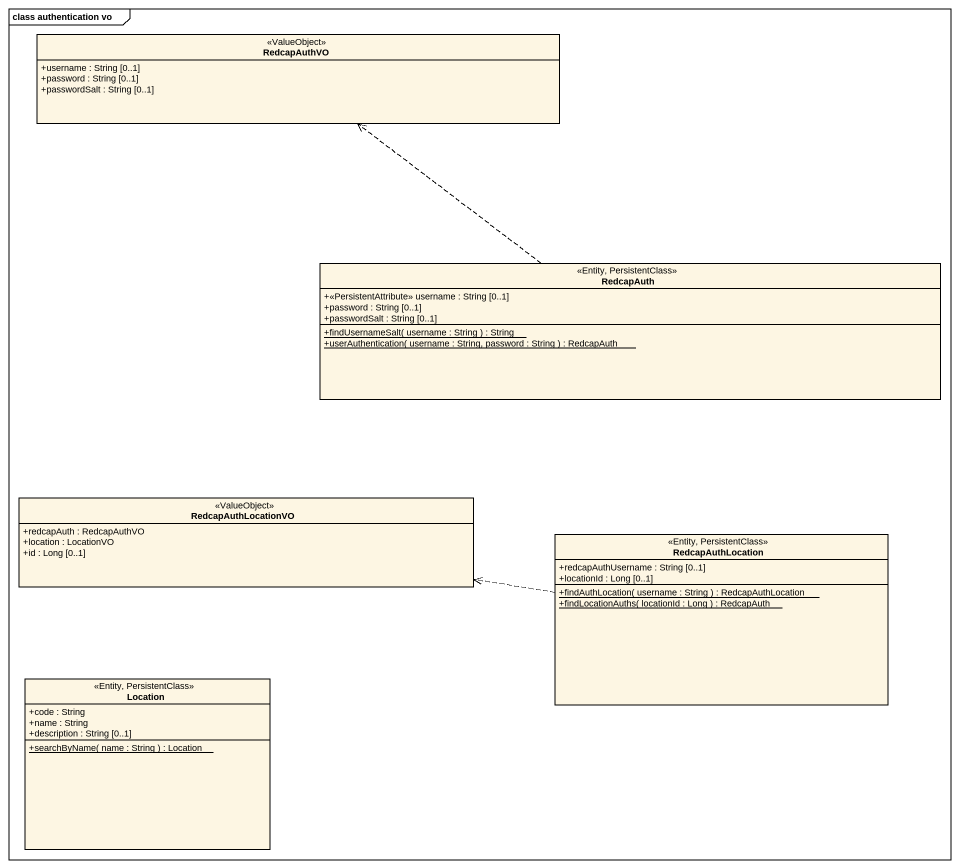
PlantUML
@startuml
mainframe class authentication vo
hide circle
hide empty members
skinparam classAttributeIconSize 0
class RedcapAuthVO <<ValueObject>> {
  +username : String [0..1]
  +password : String [0..1]
  +passwordSalt : String [0..1]
}
class RedcapAuth <<Entity, PersistentClass>> {
  +<<PersistentAttribute>> username : String [0..1]
  +password : String [0..1]
  +passwordSalt : String [0..1]
  {static} +findUsernameSalt( username : String ) : String
  {static} +userAuthentication( username : String, password : String ) : RedcapAuth
}
class RedcapAuthLocationVO <<ValueObject>> {
  +redcapAuth : RedcapAuthVO
  +location : LocationVO
  +id : Long [0..1]
}
class RedcapAuthLocation <<Entity, PersistentClass>> {
  +redcapAuthUsername : String [0..1]
  +locationId : Long [0..1]
  {static} +findAuthLocation( username : String ) : RedcapAuthLocation
  {static} +findLocationAuths( locationId : Long ) : RedcapAuth
}
class Location <<Entity, PersistentClass>> {
  +code : String
  +name : String
  +description : String [0..1]
  {static} +searchByName( name : String ) : Location
}
RedcapAuth .up.> RedcapAuthVO
RedcapAuthLocation .left.> RedcapAuthLocationVO
@enduml
